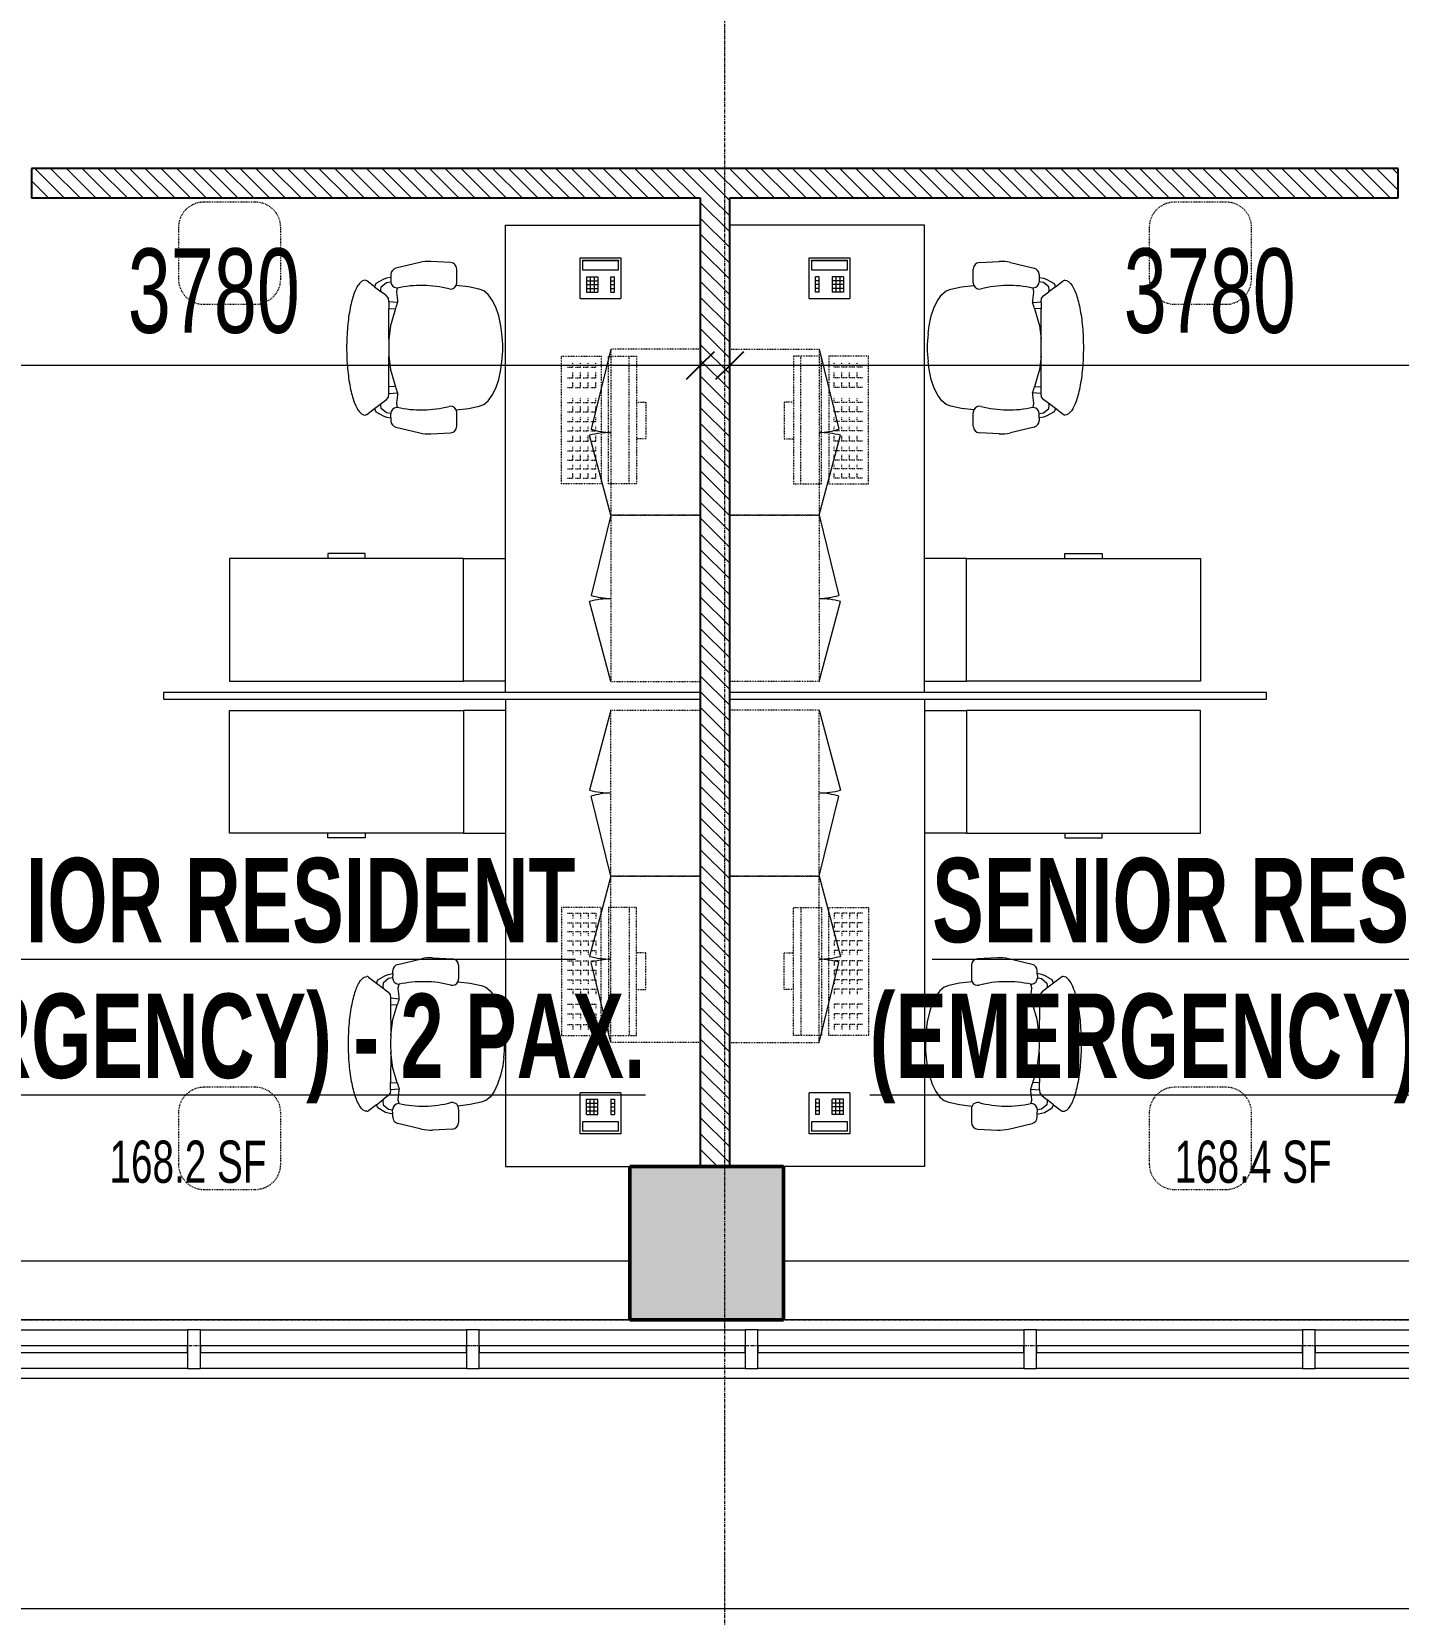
# Model space of a CAD drawing. Header units: millimetres. Extents: x -25222 to 91371, y -63339 to 20835.
# Drawn here: x -12975 to -7630, y -58541 to -52349 of the extents above; entities that cross this region are included whole.
import ezdxf

# ---------------------------------------------------------------- set-up
doc = ezdxf.new("R2010")
doc.units = ezdxf.units.MM
for name, pattern in [('Dash', [6.35, 3.175, -3.175]), ('Dash_2_', [6.35, 3.175, -3.175]), ('Grid Line', [22.225, 12.7, -3.175, 3.175, -3.175])]:
    doc.linetypes.add(name, pattern=pattern)
for name, color, linetype, lineweight in [('A-ANNO-DIMS', 211, 'Continuous', 9), ('A-ANNO-DIMS-110', 211, 'Continuous', 9), ('A-AREA-IDEN', 2, 'Continuous', 9), ('A-GLAZ-CURT', 52, 'Continuous', 5), ('A-GLAZ-CWMG', 51, 'Continuous', 5), ('A-WALL', 113, 'Continuous', 5), ('A-WALL-PATT', 111, 'Continuous', 25), ('E-COMM', 2, 'Continuous', 5), ('I-FURN', 30, 'Continuous', 5), ('Q-CASE', 31, 'Continuous', 5), ('Q-CASE-HDLN', 31, 'Dash_2_', 5), ('Q-SPCQ', 91, 'Continuous', 5), ('S-COLS', 52, 'Continuous', 5), ('S-GRID', 1, 'Continuous', 9)]:
    doc.layers.add(name, color=color, linetype=linetype, lineweight=lineweight)
doc.styles.add('Swis721 Cn BT_3', font='swissc.ttf', dxfattribs={"width": 0.8, "height": 165})
doc.styles.add('Swis721 Cn BT_9', font='swissc.ttf', dxfattribs={"width": 0.8, "height": 330})
doc.styles.add('Swis721 Cn BT_B', font='swisscb.ttf', dxfattribs={"width": 0.8, "height": 330})
doc.dimstyles.new('Diagonal_-3_mm_Swiss', dxfattribs={"dimscale": 304.8, "dimtxt": 333.106598, "dimasz": 0.360892, "dimexe": 0.360892, "dimexo": 0.541339, "dimgap": 0.072178, "dimtad": 1, "dimdec": 0, "dimzin": 0, "dimdsep": 46, "dimtxsty": 'Swis721 Cn BT_9', "dimblk1": 'OBLIQUE', "dimblk2": 'OBLIQUE', "dimsah": 1, "dimcen": 0.09, "dimdle": 0.541339, "dimazin": 0, "dimtfac": 1, "dimtdec": 4, "dimtix": 1, "dimtmove": 0, "dimatfit": 3, "dimfxl": 1, "dimtvp": 1, "dimtolj": 1, "dimtzin": 0, "dimarcsym": 2})
pattern_1 = [(315, (14219.89, -54691.457), (30.869454, 30.869454), [])]

# ---------------------------------------------------------------- blocks, each defined once
blk = doc.blocks.new('CUPBOARD_wall_mount_double_door_adj_shelves - FIJO-146 _waterproof_-3240679-4_ FOURTH FLOOR - GA PLAN')
at = {"layer": 'Q-CASE', "color": 53, "lineweight": 9}
for p, q in [((-280.3, 350), (33.1, 432.8)), ((369.7, 350), (56.6, 427.4))]:
    blk.add_line(p, q, dxfattribs=at)
for centre, radius, start, end in [((-281.6, 350), 325.4, 360, 14.73558), ((370.7, 335.9), 327.2, 163.76184, 177.53614)]:
    blk.add_arc(centre, radius, start, end, dxfattribs=at)
at = {"layer": 'Q-CASE-HDLN', "color": 53, "linetype": 'Dash', "lineweight": 9}
for p, q in [((369.7, 350), (-280.3, 350)), ((-280.3, 350), (-280.3, 0)), ((369.7, 0), (369.7, 350)), ((-280.3, 0), (369.7, 0))]:
    blk.add_line(p, q, dxfattribs=at)
blk = doc.blocks.new('HermanMiller_Seating_AE11_Aeron_WorkChair - Std Tlt Adj Arms FabPds Size A-408849-4_ FOURTH FLOOR - GA PLAN')
at = {"layer": 'I-FURN', "color": 53, "lineweight": 9}
for p, q in [((-3.8, 333), (-96.8, 310.9)), ((117.2, 333), (39.3, 337)), ((-180.3, 238.1), (-210.6, 261.4)), ((-174.6, 250.8), (-180.3, 238.1)), ((-144.5, 268.2), (-174.6, 250.8)), ((-154, 238.1), (-133.3, 255.5)), ((-133.3, 271.4), (-144.5, 268.2)), ((-116.6, 274.8), (-133.3, 271.4)), ((-133.3, 255.5), (-117, 258.1)), ((-116.6, 274.8), (-117, 258.1)), ((-116.3, 286.7), (-116.6, 274.8)), ((141.3, 254.8), (141.3, 307.6)), ((-180.3, 238.1), (-154.1, 218)), ((-155.6, 225.4), (-154, 238.1)), ((-154.1, 218), (-155.6, 225.4)), ((-135.1, 203.5), (-154.1, 218)), ((-126.2, 193.1), (-135.1, 203.5)), ((-124.7, 179.7), (-126.2, 193.1)), ((-91.7, 233.4), (-95, 219.8)), ((-95, 219.8), (-95, 216.8)), ((-95, 216.8), (-92.1, 196)), ((-92.1, 196), (-90.6, 182.7)), ((187.1, 237.6), (138.4, 243)), ((229.2, 228.4), (187.1, 237.6)), ((247.2, 222.1), (229.2, 228.4)), ((264.4, 207.9), (247.2, 222.1)), ((280.2, 186.3), (264.4, 207.9)), ((294, 158.1), (280.2, 186.3)), ((-124.7, 179.7), (-124.6, 151.4)), ((-90.6, 176.6), (-124.7, 179.7)), ((-124.6, 151.4), (-98.7, 152.9)), ((-124.1, 32.9), (-124.6, 151.4)), ((-98.7, 152.9), (-115.8, 95)), ((-90.6, 182.7), (-90.6, 176.6)), ((305.3, 124.2), (294, 158.1)), ((313.7, 86), (305.3, 124.2)), ((-117.3, 86.1), (-124.1, 32.9)), ((-115.8, 95), (-117.3, 86.1)), ((317.7, 54.1), (313.7, 86)), ((-124.6, -151.4), (-124.1, -32.9)), ((-124.1, -32.9), (-117.3, -86.1)), ((313.7, -86), (317.7, -54.1)), ((-117.3, -86.1), (-115.8, -95)), ((-115.8, -95), (-98.7, -152.9)), ((305.3, -124.2), (313.7, -86)), ((-126.2, -193.1), (-124.7, -179.7)), ((-124.7, -179.7), (-124.6, -151.4)), ((-124.7, -179.7), (-90.6, -176.6)), ((-98.7, -152.9), (-124.6, -151.4)), ((-90.6, -182.7), (-92.1, -196)), ((-90.6, -176.6), (-90.6, -182.7)), ((280.2, -186.3), (294, -158.1)), ((294, -158.1), (305.3, -124.2)), ((-210.6, -261.4), (-180.3, -238.1)), ((-180.3, -238.1), (-154.1, -218)), ((-180.3, -238.1), (-174.6, -250.8)), ((-155.6, -225.4), (-154.1, -218)), ((-154, -238.1), (-155.6, -225.4)), ((-154.1, -218), (-135.1, -203.5)), ((-133.3, -255.5), (-154, -238.1)), ((-135.1, -203.5), (-126.2, -193.1)), ((-92.1, -196), (-95, -216.8)), ((-95, -216.8), (-95, -219.8)), ((-95, -219.8), (-91.7, -233.4)), ((138.4, -243), (187.1, -237.6)), ((187.1, -237.6), (229.2, -228.4)), ((229.2, -228.4), (247.2, -222.1)), ((247.2, -222.1), (264.4, -207.9)), ((264.4, -207.9), (280.2, -186.3)), ((-174.6, -250.8), (-144.5, -268.2)), ((-144.5, -268.2), (-133.3, -271.4)), ((-117, -258.1), (-133.3, -255.5)), ((-133.3, -271.4), (-116.6, -274.8)), ((-116.6, -274.8), (-117, -258.1)), ((-116.6, -274.8), (-116.3, -286.7)), ((141.3, -307.6), (141.3, -254.8)), ((-96.8, -310.9), (-3.8, -333)), ((39.3, -337), (117.2, -333))]:
    blk.add_line(p, q, dxfattribs=at)
for centre, radius, start, end in [((-90.9, 286.2), 25.4, 103.3925, 178.69805), ((31.5, 184.8), 152.4, 87.06433, 103.3925), ((115.9, 307.6), 25.4, 0, 87.06433), ((-217.6, 252.3), 11.4, 52.48089, 89.37752), ((-91.6, 258.8), 25.4, 181.63603, 262.725), ((115.9, 254.8), 25.4, 332.48616, 360), ((-91.6, 258.8), 25.4, 262.725, 269.79801), ((2.2, -197.8), 441.3, 75.73406, 102.2737), ((116.8, 252.9), 23.8, 255.73406, 335.44217), ((456.9, -25.1), 583.5, 159.77756, 162.2357), ((698.9, 0), 823.7, 177.70903, 182.29097), ((-110.7, 0), 431.8, 352.80044, 7.19956), ((456.9, 25.1), 583.5, 197.7643, 200.22244), ((-91.6, -258.8), 25.4, 97.275, 178.36397), ((-91.6, -258.8), 25.4, 90.20199, 97.275), ((2.2, 197.8), 441.3, 257.7263, 284.26594), ((116.8, -252.9), 23.8, 24.55783, 104.26594), ((115.9, -254.8), 25.4, 360, 27.51384), ((-217.6, -252.3), 11.4, 270.62248, 307.51911), ((-90.9, -286.2), 25.4, 181.30195, 256.6075), ((115.9, -307.6), 25.4, 272.93567, 360), ((31.5, -184.8), 152.4, 256.6075, 272.93567)]:
    blk.add_arc(centre, radius, start, end, dxfattribs=at)
blk.add_open_spline([(-217.5, 263.8), (-221.3, 263.8), (-228.7, 261.6), (-239.8, 251.9), (-250.3, 236), (-259.9, 214.3), (-268.5, 187.3), (-275.9, 155.7), (-281.8, 120.2), (-287.6, 69), (-290, 13.8), (-288.8, -41.4), (-285.3, -95.3), (-276.6, -157.6), (-260.4, -216.9), (-243.5, -248.7), (-228.7, -261.6), (-221.3, -263.8), (-217.5, -263.8)], degree=3, knots=[0, 0, 0, 0, 0.05, 0.1, 0.15, 0.2, 0.25, 0.3, 0.35, 0.4, 0.5, 0.55, 0.6, 0.7, 0.8, 0.9, 0.95, 1, 1, 1, 1], dxfattribs=at)
blk = doc.blocks.new('COMPUTER_desktop - ITNE-007-373771-4_ FOURTH FLOOR - GA PLAN')
at = {"layer": 'Q-SPCQ', "color": 53, "linetype": 'Dash', "lineweight": 9}
for p, q in [((-500, 155), (0, 155)), ((-500, 0), (-500, 155)), ((-478, 131), (-478, 111)), ((-440.8, 131), (-440.8, 111)), ((-406.5, 131), (-406.5, 111)), ((-370.5, 131), (-370.5, 111)), ((-332.1, 131), (-332.1, 111)), ((-292.3, 131), (-292.3, 111)), ((-255.8, 131), (-255.8, 111)), ((-217.3, 131), (-217.3, 111)), ((-181.4, 131), (-181.4, 111)), ((-122.2, 131), (-122.2, 111)), ((-84.2, 131), (-84.2, 111)), ((-43.2, 131), (-43.2, 111)), ((0, 155), (0, 0)), ((-478, 111), (-458, 111)), ((-478, 101), (-478, 81)), ((-478, 81), (-458, 81)), ((-478, 71), (-478, 51)), ((-440.8, 111), (-420.8, 111)), ((-440.8, 101), (-440.8, 81)), ((-440.8, 81), (-420.8, 81)), ((-440.8, 71), (-440.8, 51)), ((-406.5, 111), (-386.5, 111)), ((-406.5, 101), (-406.5, 81)), ((-406.5, 81), (-386.5, 81)), ((-406.5, 71), (-406.5, 51)), ((-370.5, 111), (-350.5, 111)), ((-370.5, 101), (-370.5, 81)), ((-370.5, 81), (-350.5, 81)), ((-370.5, 71), (-370.5, 51)), ((-332.1, 111), (-312.1, 111)), ((-332.1, 101), (-332.1, 81)), ((-332.1, 81), (-312.1, 81)), ((-332.1, 71), (-332.1, 51)), ((-292.3, 111), (-272.3, 111)), ((-292.3, 101), (-292.3, 81)), ((-292.3, 81), (-272.3, 81)), ((-292.3, 71), (-292.3, 51)), ((-255.8, 111), (-235.8, 111)), ((-255.8, 101), (-255.8, 81)), ((-255.8, 81), (-235.8, 81)), ((-255.8, 71), (-255.8, 51)), ((-217.3, 111), (-197.3, 111)), ((-217.3, 101), (-217.3, 81)), ((-217.3, 81), (-197.3, 81)), ((-217.3, 71), (-217.3, 51)), ((-181.4, 111), (-161.4, 111)), ((-181.4, 101), (-181.4, 81)), ((-181.4, 81), (-161.4, 81)), ((-181.4, 71), (-181.4, 51)), ((-122.2, 111), (-102.2, 111)), ((-122.2, 101), (-122.2, 81)), ((-122.2, 81), (-102.2, 81)), ((-122.2, 71), (-122.2, 51)), ((-84.2, 111), (-64.2, 111)), ((-84.2, 101), (-84.2, 81)), ((-84.2, 81), (-64.2, 81)), ((-84.2, 71), (-84.2, 51)), ((-43.2, 111), (-23.2, 111)), ((-43.2, 101), (-43.2, 81)), ((-43.2, 81), (-23.2, 81)), ((-43.2, 71), (-43.2, 51)), ((0, 0), (-500, 0)), ((-478, 51), (-458, 51)), ((-478, 41), (-478, 21)), ((-478, 21), (-458, 21)), ((-440.8, 51), (-420.8, 51)), ((-440.8, 41), (-440.8, 21)), ((-440.8, 21), (-420.8, 21)), ((-406.5, 51), (-386.5, 51)), ((-406.5, 41), (-406.5, 21)), ((-406.5, 21), (-386.5, 21)), ((-370.5, 51), (-350.5, 51)), ((-370.5, 41), (-370.5, 21)), ((-370.5, 21), (-350.5, 21)), ((-332.1, 51), (-312.1, 51)), ((-332.1, 41), (-332.1, 21)), ((-332.1, 21), (-312.1, 21)), ((-292.3, 51), (-272.3, 51)), ((-292.3, 41), (-292.3, 21)), ((-292.3, 21), (-272.3, 21)), ((-255.8, 51), (-235.8, 51)), ((-255.8, 41), (-255.8, 21)), ((-255.8, 21), (-235.8, 21)), ((-217.3, 51), (-197.3, 51)), ((-217.3, 41), (-217.3, 21)), ((-217.3, 21), (-197.3, 21)), ((-181.4, 51), (-161.4, 51)), ((-181.4, 41), (-181.4, 21)), ((-181.4, 21), (-161.4, 21)), ((-122.2, 51), (-102.2, 51)), ((-122.2, 41), (-122.2, 21)), ((-122.2, 21), (-102.2, 21)), ((-84.2, 51), (-64.2, 51)), ((-84.2, 41), (-84.2, 21)), ((-84.2, 21), (-64.2, 21)), ((-43.2, 51), (-23.2, 51)), ((-43.2, 41), (-43.2, 21)), ((-43.2, 21), (-23.2, 21)), ((0, 0), (-500, 0)), ((-500, -138), (-500, -29)), ((-500, -29), (0, -29)), ((0, -29), (0, -138)), ((-500, -109), (0, -109)), ((0, -138), (-500, -138)), ((-323.1, -175), (-323.1, -138)), ((-179.5, -175), (-323.1, -175)), ((-179.5, -138), (-179.5, -175))]:
    blk.add_line(p, q, dxfattribs=at)
blk = doc.blocks.new('TELEPHONE_handset2 - ITNE-049-356145-4_ FOURTH FLOOR - GA PLAN')
at = {"layer": 'E-COMM', "color": 53, "lineweight": 9}
for p, q in [((-80, -80), (-80, 80)), ((-80, 80), (80, 80)), ((-70, 70), (70, 70)), ((-70, 70), (-70, 68.1)), ((70, 68.1), (-70, 68.1)), ((-70, 68.1), (-70, 33.2)), ((70, 70), (70, 68.1)), ((70, 33.2), (70, 68.1)), ((80, 80), (80, -80)), ((-70, 33.2), (70, 33.2)), ((-55, 4.7), (-10, 4.7)), ((-55, 4.7), (-55, -55.1)), ((-40, 4.7), (-40, -55.1)), ((-25, 4.7), (-25, -55.1)), ((-10, 4.7), (-10, -55.1)), ((40, 4.7), (55, 4.7)), ((40, -55.1), (40, 4.7)), ((55, -55.1), (55, 4.7)), ((-55, -10.2), (-10, -10.2)), ((-55, -25.2), (-10, -25.2)), ((-55, -40.1), (-10, -40.1)), ((-55, -55.1), (-10, -55.1)), ((40, -10.2), (55, -10.2)), ((40, -25.2), (55, -25.2)), ((40, -40.1), (55, -40.1)), ((40, -55.1), (55, -55.1)), ((-80, -80), (80, -80))]:
    blk.add_line(p, q, dxfattribs=at)
blk = doc.blocks.new('STOOL_adj_mobile - FQBS-052-373576-4_ FOURTH FLOOR - GA PLAN')
at = {"layer": 'I-FURN', "color": 53, "linetype": 'Dash', "lineweight": 9}
for p, q in [((-150, -90), (-350, -90)), ((-450, -190), (-450, -390)), ((-50, -390), (-50, -190)), ((-350, -490), (-150, -490))]:
    blk.add_line(p, q, dxfattribs=at)
for centre, start, end in [((-350, -190), 90, 180), ((-150, -190), 360, 90), ((-350, -390), 180, 270), ((-150, -390), 270, 0)]:
    blk.add_arc(centre, 100, start, end, dxfattribs=at)
blk = doc.blocks.new('Steelcase_Studio_HeightAdjustableDesk_SlimLeg - 72W-V89-4_ FOURTH FLOOR - GA PLAN')
at = {"layer": 'I-FURN', "color": 53, "lineweight": 9}
for p, q in [((0, 0), (0, 552)), ((1828.8, 0), (0, 0))]:
    blk.add_line(p, q, dxfattribs=at)
blk = doc.blocks.new('Steelcase - Currency Enhanced - Lateral File - 1H - 18_875D x 36W-V34-4_ FOURTH FLOOR - GA PLAN')
at = {"layer": 'I-FURN', "color": 53, "lineweight": 9}
for p, q in [((0, 479.4), (164.6, 479.4)), ((0, 0), (0, 479.4)), ((164.6, 0), (0, 0))]:
    blk.add_line(p, q, dxfattribs=at)
blk = doc.blocks.new('Steelcase - Currency Enhanced - Lateral File - 1H - 18_875D x 36W-V35-4_ FOURTH FLOOR - GA PLAN')
at = {"layer": 'I-FURN', "color": 53, "lineweight": 9}
for p, q in [((914.4, 0), (0, 0)), ((0, 0), (0, -479.4)), ((914.4, -479.4), (914.4, 0)), ((0, -479.4), (914.4, -479.4)), ((384.2, -479.4), (384.2, -498.6)), ((530.2, -498.6), (530.2, -479.4)), ((384.2, -498.6), (530.2, -498.6))]:
    blk.add_line(p, q, dxfattribs=at)
blk = doc.blocks.new('CUPBOARD_wall_mount_double_door_adj_shelves - FIJO-146 _waterproof_-3240680-4_ FOURTH FLOOR - GA PLAN')
at = {"layer": 'Q-CASE', "color": 53, "lineweight": 9}
for p, q in [((-280.3, -350), (33.1, -432.8)), ((369.7, -350), (56.6, -427.4))]:
    blk.add_line(p, q, dxfattribs=at)
for centre, radius, start, end in [((-281.6, -350), 325.4, 345.26442, 0), ((370.7, -335.9), 327.2, 182.46386, 196.23816)]:
    blk.add_arc(centre, radius, start, end, dxfattribs=at)
at = {"layer": 'Q-CASE-HDLN', "color": 53, "linetype": 'Dash', "lineweight": 9}
for p, q in [((-280.3, -350), (-280.3, 0)), ((-280.3, 0), (369.7, 0)), ((369.7, 0), (369.7, -350)), ((369.7, -350), (-280.3, -350))]:
    blk.add_line(p, q, dxfattribs=at)
blk = doc.blocks.new('HermanMiller_Seating_AE11_Aeron_WorkChair - Std Tlt Adj Arms FabPds Size A-438281-4_ FOURTH FLOOR - GA PLAN')
at = {"layer": 'I-FURN', "color": 53, "lineweight": 9}
for p, q in [((-96.8, 310.9), (-3.8, 333)), ((39.3, 337), (117.2, 333)), ((-210.6, 261.4), (-180.3, 238.1)), ((-180.3, 238.1), (-174.6, 250.8)), ((-174.6, 250.8), (-144.5, 268.2)), ((-133.3, 255.5), (-154, 238.1)), ((-144.5, 268.2), (-133.3, 271.4)), ((-133.3, 271.4), (-116.6, 274.8)), ((-117, 258.1), (-133.3, 255.5)), ((-116.6, 274.8), (-117, 258.1)), ((-116.6, 274.8), (-116.3, 286.7)), ((141.3, 307.6), (141.3, 254.8)), ((-180.3, 238.1), (-154.1, 218)), ((-154, 238.1), (-155.6, 225.4)), ((-155.6, 225.4), (-154.1, 218)), ((-154.1, 218), (-135.1, 203.5)), ((-135.1, 203.5), (-126.2, 193.1)), ((-126.2, 193.1), (-124.7, 179.7)), ((-95, 219.8), (-91.7, 233.4)), ((-95, 216.8), (-95, 219.8)), ((-92.1, 196), (-95, 216.8)), ((-90.6, 182.7), (-92.1, 196)), ((138.4, 243), (187.1, 237.6)), ((187.1, 237.6), (229.2, 228.4)), ((229.2, 228.4), (247.2, 222.1)), ((247.2, 222.1), (264.4, 207.9)), ((264.4, 207.9), (280.2, 186.3)), ((280.2, 186.3), (294, 158.1)), ((-124.7, 179.7), (-124.6, 151.4)), ((-124.7, 179.7), (-90.6, 176.6)), ((-98.7, 152.9), (-124.6, 151.4)), ((-124.6, 151.4), (-124.1, 32.9)), ((-115.8, 95), (-98.7, 152.9)), ((-90.6, 176.6), (-90.6, 182.7)), ((294, 158.1), (305.3, 124.2)), ((305.3, 124.2), (313.7, 86)), ((-124.1, 32.9), (-117.3, 86.1)), ((-117.3, 86.1), (-115.8, 95)), ((313.7, 86), (317.7, 54.1)), ((-124.1, -32.9), (-124.6, -151.4)), ((-117.3, -86.1), (-124.1, -32.9)), ((317.7, -54.1), (313.7, -86)), ((-115.8, -95), (-117.3, -86.1)), ((-98.7, -152.9), (-115.8, -95)), ((313.7, -86), (305.3, -124.2)), ((-124.7, -179.7), (-126.2, -193.1)), ((-124.7, -179.7), (-124.6, -151.4)), ((-90.6, -176.6), (-124.7, -179.7)), ((-124.6, -151.4), (-98.7, -152.9)), ((-92.1, -196), (-90.6, -182.7)), ((-90.6, -182.7), (-90.6, -176.6)), ((294, -158.1), (280.2, -186.3)), ((305.3, -124.2), (294, -158.1)), ((-180.3, -238.1), (-210.6, -261.4)), ((-180.3, -238.1), (-154.1, -218)), ((-174.6, -250.8), (-180.3, -238.1)), ((-154.1, -218), (-155.6, -225.4)), ((-155.6, -225.4), (-154, -238.1)), ((-135.1, -203.5), (-154.1, -218)), ((-154, -238.1), (-133.3, -255.5)), ((-126.2, -193.1), (-135.1, -203.5)), ((-95, -216.8), (-92.1, -196)), ((-95, -219.8), (-95, -216.8)), ((-91.7, -233.4), (-95, -219.8)), ((187.1, -237.6), (138.4, -243)), ((229.2, -228.4), (187.1, -237.6)), ((247.2, -222.1), (229.2, -228.4)), ((264.4, -207.9), (247.2, -222.1)), ((280.2, -186.3), (264.4, -207.9)), ((-144.5, -268.2), (-174.6, -250.8)), ((-133.3, -271.4), (-144.5, -268.2)), ((-133.3, -255.5), (-117, -258.1)), ((-116.6, -274.8), (-133.3, -271.4)), ((-116.6, -274.8), (-117, -258.1)), ((-116.3, -286.7), (-116.6, -274.8)), ((141.3, -254.8), (141.3, -307.6)), ((-3.8, -333), (-96.8, -310.9)), ((117.2, -333), (39.3, -337))]:
    blk.add_line(p, q, dxfattribs=at)
for centre, radius, start, end in [((-90.9, 286.2), 25.4, 103.3925, 178.69805), ((31.5, 184.8), 152.4, 87.06433, 103.3925), ((115.9, 307.6), 25.4, 0, 87.06433), ((-217.6, 252.3), 11.4, 52.48089, 89.37752), ((-91.6, 258.8), 25.4, 181.63603, 262.725), ((115.9, 254.8), 25.4, 332.48616, 0), ((-91.6, 258.8), 25.4, 262.725, 269.79801), ((2.2, -197.8), 441.3, 75.73406, 102.2737), ((116.8, 252.9), 23.8, 255.73406, 335.44217), ((456.9, -25.1), 583.5, 159.77756, 162.2357), ((698.9, 0), 823.7, 177.70903, 182.29097), ((-110.7, 0), 431.8, 352.80044, 7.19956), ((456.9, 25.1), 583.5, 197.7643, 200.22244), ((-91.6, -258.8), 25.4, 97.275, 178.36397), ((-91.6, -258.8), 25.4, 90.20199, 97.275), ((2.2, 197.8), 441.3, 257.7263, 284.26594), ((116.8, -252.9), 23.8, 24.55783, 104.26594), ((115.9, -254.8), 25.4, 0, 27.51384), ((-217.6, -252.3), 11.4, 270.62248, 307.51911), ((-90.9, -286.2), 25.4, 181.30195, 256.6075), ((115.9, -307.6), 25.4, 272.93567, 0), ((31.5, -184.8), 152.4, 256.6075, 272.93567)]:
    blk.add_arc(centre, radius, start, end, dxfattribs=at)
blk.add_open_spline([(-217.5, -263.8), (-221.3, -263.8), (-228.7, -261.6), (-243.5, -248.7), (-260.4, -216.9), (-276.6, -157.6), (-285.3, -95.3), (-288.8, -41.4), (-290, 13.8), (-287.6, 69), (-281.8, 120.2), (-275.9, 155.7), (-268.5, 187.3), (-259.9, 214.3), (-250.3, 236), (-239.8, 251.9), (-228.7, 261.6), (-221.3, 263.8), (-217.5, 263.8)], degree=3, knots=[-1, -1, -1, -1, -0.95, -0.9, -0.8, -0.7, -0.6, -0.55, -0.5, -0.4, -0.35, -0.3, -0.25, -0.2, -0.15, -0.1, -0.05, 0, 0, 0, 0], dxfattribs=at)
blk = doc.blocks.new('COMPUTER_desktop - ITNE-007-356155-4_ FOURTH FLOOR - GA PLAN')
at = {"layer": 'Q-SPCQ', "color": 53, "linetype": 'Dash', "lineweight": 9}
for p, q in [((-500, 138), (-500, 29)), ((0, 138), (-500, 138)), ((-323.1, 175), (-323.1, 138)), ((-179.5, 175), (-323.1, 175)), ((-179.5, 138), (-179.5, 175)), ((0, 29), (0, 138)), ((-500, 109), (0, 109)), ((-500, 29), (0, 29)), ((0, 0), (-500, 0)), ((-500, 0), (-500, -155)), ((0, 0), (-500, 0)), ((0, -155), (0, 0)), ((-478, -41), (-478, -21)), ((-478, -21), (-458, -21)), ((-478, -71), (-478, -51)), ((-478, -51), (-458, -51)), ((-440.8, -41), (-440.8, -21)), ((-440.8, -21), (-420.8, -21)), ((-440.8, -71), (-440.8, -51)), ((-440.8, -51), (-420.8, -51)), ((-406.5, -41), (-406.5, -21)), ((-406.5, -21), (-386.5, -21)), ((-406.5, -71), (-406.5, -51)), ((-406.5, -51), (-386.5, -51)), ((-370.5, -41), (-370.5, -21)), ((-370.5, -21), (-350.5, -21)), ((-370.5, -71), (-370.5, -51)), ((-370.5, -51), (-350.5, -51)), ((-332.1, -41), (-332.1, -21)), ((-332.1, -21), (-312.1, -21)), ((-332.1, -71), (-332.1, -51)), ((-332.1, -51), (-312.1, -51)), ((-292.3, -41), (-292.3, -21)), ((-292.3, -21), (-272.3, -21)), ((-292.3, -71), (-292.3, -51)), ((-292.3, -51), (-272.3, -51)), ((-255.8, -41), (-255.8, -21)), ((-255.8, -21), (-235.8, -21)), ((-255.8, -71), (-255.8, -51)), ((-255.8, -51), (-235.8, -51)), ((-217.3, -41), (-217.3, -21)), ((-217.3, -21), (-197.3, -21)), ((-217.3, -71), (-217.3, -51)), ((-217.3, -51), (-197.3, -51)), ((-181.4, -41), (-181.4, -21)), ((-181.4, -21), (-161.4, -21)), ((-181.4, -71), (-181.4, -51)), ((-181.4, -51), (-161.4, -51)), ((-122.2, -41), (-122.2, -21)), ((-122.2, -21), (-102.2, -21)), ((-122.2, -71), (-122.2, -51)), ((-122.2, -51), (-102.2, -51)), ((-84.2, -41), (-84.2, -21)), ((-84.2, -21), (-64.2, -21)), ((-84.2, -71), (-84.2, -51)), ((-84.2, -51), (-64.2, -51)), ((-43.2, -41), (-43.2, -21)), ((-43.2, -21), (-23.2, -21)), ((-43.2, -71), (-43.2, -51)), ((-43.2, -51), (-23.2, -51)), ((-478, -101), (-478, -81)), ((-478, -81), (-458, -81)), ((-478, -131), (-478, -111)), ((-478, -111), (-458, -111)), ((-440.8, -101), (-440.8, -81)), ((-440.8, -81), (-420.8, -81)), ((-440.8, -131), (-440.8, -111)), ((-440.8, -111), (-420.8, -111)), ((-406.5, -101), (-406.5, -81)), ((-406.5, -81), (-386.5, -81)), ((-406.5, -131), (-406.5, -111)), ((-406.5, -111), (-386.5, -111)), ((-370.5, -101), (-370.5, -81)), ((-370.5, -81), (-350.5, -81)), ((-370.5, -131), (-370.5, -111)), ((-370.5, -111), (-350.5, -111)), ((-332.1, -101), (-332.1, -81)), ((-332.1, -81), (-312.1, -81)), ((-332.1, -131), (-332.1, -111)), ((-332.1, -111), (-312.1, -111)), ((-292.3, -101), (-292.3, -81)), ((-292.3, -81), (-272.3, -81)), ((-292.3, -131), (-292.3, -111)), ((-292.3, -111), (-272.3, -111)), ((-255.8, -101), (-255.8, -81)), ((-255.8, -81), (-235.8, -81)), ((-255.8, -131), (-255.8, -111)), ((-255.8, -111), (-235.8, -111)), ((-217.3, -101), (-217.3, -81)), ((-217.3, -81), (-197.3, -81)), ((-217.3, -131), (-217.3, -111)), ((-217.3, -111), (-197.3, -111)), ((-181.4, -101), (-181.4, -81)), ((-181.4, -81), (-161.4, -81)), ((-181.4, -131), (-181.4, -111)), ((-181.4, -111), (-161.4, -111)), ((-122.2, -101), (-122.2, -81)), ((-122.2, -81), (-102.2, -81)), ((-122.2, -131), (-122.2, -111)), ((-122.2, -111), (-102.2, -111)), ((-84.2, -101), (-84.2, -81)), ((-84.2, -81), (-64.2, -81)), ((-84.2, -131), (-84.2, -111)), ((-84.2, -111), (-64.2, -111)), ((-43.2, -101), (-43.2, -81)), ((-43.2, -81), (-23.2, -81)), ((-43.2, -131), (-43.2, -111)), ((-43.2, -111), (-23.2, -111)), ((-500, -155), (0, -155))]:
    blk.add_line(p, q, dxfattribs=at)
blk = doc.blocks.new('TELEPHONE_handset2 - ITNE-049-373772-4_ FOURTH FLOOR - GA PLAN')
at = {"layer": 'E-COMM', "color": 53, "lineweight": 9}
for p, q in [((-80, -80), (-80, 80)), ((80, 80), (-80, 80)), ((80, 80), (80, -80)), ((-55, 55.1), (-10, 55.1)), ((-55, -4.7), (-55, 55.1)), ((-55, 40.1), (-10, 40.1)), ((-55, 25.2), (-10, 25.2)), ((-55, 10.2), (-10, 10.2)), ((-40, -4.7), (-40, 55.1)), ((-25, -4.7), (-25, 55.1)), ((-10, -4.7), (-10, 55.1)), ((40, 55.1), (55, 55.1)), ((40, 55.1), (40, -4.7)), ((40, 40.1), (55, 40.1)), ((40, 25.2), (55, 25.2)), ((40, 10.2), (55, 10.2)), ((55, 55.1), (55, -4.7)), ((-70, -33.2), (-70, -68.1)), ((70, -33.2), (-70, -33.2)), ((-55, -4.7), (-10, -4.7)), ((40, -4.7), (55, -4.7)), ((70, -68.1), (70, -33.2)), ((80, -80), (-80, -80)), ((-70, -68.1), (70, -68.1)), ((-70, -68.1), (-70, -70)), ((70, -70), (-70, -70)), ((70, -68.1), (70, -70))]:
    blk.add_line(p, q, dxfattribs=at)
blk = doc.blocks.new('STOOL_adj_mobile - FQBS-052-356158-4_ FOURTH FLOOR - GA PLAN')
at = {"layer": 'I-FURN', "color": 53, "linetype": 'Dash', "lineweight": 9}
for p, q in [((-150, 490), (-350, 490)), ((-450, 390), (-450, 190)), ((-50, 190), (-50, 390)), ((-350, 90), (-150, 90))]:
    blk.add_line(p, q, dxfattribs=at)
for centre, start, end in [((-350, 390), 90, 180), ((-150, 390), 360, 90), ((-350, 190), 180, 270), ((-150, 190), 270, 360)]:
    blk.add_arc(centre, 100, start, end, dxfattribs=at)
blk = doc.blocks.new('Steelcase_Studio_HeightAdjustableDesk_SlimLeg - 72W-V87-4_ FOURTH FLOOR - GA PLAN')
at = {"layer": 'I-FURN', "color": 53, "lineweight": 9}
for p, q in [((1828.8, 0), (0, 0)), ((0, 0), (0, -762))]:
    blk.add_line(p, q, dxfattribs=at)
blk = doc.blocks.new('Steelcase - Currency Enhanced - Lateral File - 1H - 18_875D x 36W-1866441-4_ FOURTH FLOOR - GA PLAN')
at = {"layer": 'I-FURN', "color": 53, "lineweight": 9}
for p, q in [((164.6, 0), (0, 0)), ((0, 0), (0, -479.4)), ((0, -479.4), (164.6, -479.4))]:
    blk.add_line(p, q, dxfattribs=at)
blk = doc.blocks.new('Steelcase - Currency Enhanced - Lateral File - 1H - 18_875D x 36W-1866442-4_ FOURTH FLOOR - GA PLAN')
at = {"layer": 'I-FURN', "color": 53, "lineweight": 9}
for p, q in [((384.2, 498.6), (530.2, 498.6)), ((384.2, 479.4), (384.2, 498.6)), ((530.2, 498.6), (530.2, 479.4)), ((0, 479.4), (914.4, 479.4)), ((0, 0), (0, 479.4)), ((914.4, 479.4), (914.4, 0)), ((914.4, 0), (0, 0))]:
    blk.add_line(p, q, dxfattribs=at)
blk = doc.blocks.new('System Panel - Glazed-2780856-4_ FOURTH FLOOR - GA PLAN')
at = {"layer": 'A-GLAZ-CURT', "color": 10, "lineweight": 9}
for p, q in [((1050, 44.45), (-1050, 44.45)), ((-1050, 44.45), (-1050, 19.05)), ((-1050, 19.05), (1050, 19.05)), ((1050, 19.05), (1050, 44.45))]:
    blk.add_line(p, q, dxfattribs=at)
blk = doc.blocks.new('Steelcase_Studio_HeightAdjustableDesk_SlimLeg - 72W-V90-4_ FOURTH FLOOR - GA PLAN')
at = {"layer": 'I-FURN', "color": 53, "lineweight": 9}
for p, q in [((1828.8, 0), (0, 0)), ((0, 0), (0, -487))]:
    blk.add_line(p, q, dxfattribs=at)
blk = doc.blocks.new('Steelcase_Studio_HeightAdjustableDesk_SlimLeg - 72W-V86-4_ FOURTH FLOOR - GA PLAN')
at = {"layer": 'I-FURN', "color": 53, "lineweight": 9}
for p, q in [((0, 0), (0, 762)), ((1828.8, 0), (0, 0))]:
    blk.add_line(p, q, dxfattribs=at)
blk = doc.blocks.new('System Panel - Glazed-2781100-4_ FOURTH FLOOR - GA PLAN')
at = {"layer": 'A-GLAZ-CURT', "color": 10, "lineweight": 9}
for p, q in [((1050, -19.05), (-1050, -19.05)), ((-1050, -19.05), (-1050, -44.45)), ((-1050, -44.45), (1050, -44.45)), ((1050, -44.45), (1050, -19.05))]:
    blk.add_line(p, q, dxfattribs=at)
blk = doc.blocks.new('MM-HOSPITAL A_B BLOCK 2022_05_19_Interiors_rvt-1-4_ FOURTH FLOOR - GA PLAN')
at = {"color": 53, "lineweight": 9}
for name, p, rotation in [('STOOL_adj_mobile - FQBS-052-373576-4_ FOURTH FLOOR - GA PLAN', (-12450.9, -53505.5), 180), ('Steelcase_Studio_HeightAdjustableDesk_SlimLeg - 72W-V86-4_ FOURTH FLOOR - GA PLAN', (-11121.9, -53105.7), 270.0000000000001), ('Steelcase_Studio_HeightAdjustableDesk_SlimLeg - 72W-V87-4_ FOURTH FLOOR - GA PLAN', (-9482.9, -53105.7), 270.0000000000002), ('TELEPHONE_handset2 - ITNE-049-373772-4_ FOURTH FLOOR - GA PLAN', (-9854.5, -53313.3), 180), ('HermanMiller_Seating_AE11_Aeron_WorkChair - Std Tlt Adj Arms FabPds Size A-438281-4_ FOURTH FLOOR - GA PLAN', (-9151.1, -53585.2), 180), ('COMPUTER_desktop - ITNE-007-373771-4_ FOURTH FLOOR - GA PLAN', (-10747.6, -53618.4), 89.99999999999932), ('CUPBOARD_wall_mount_double_door_adj_shelves - FIJO-146 _waterproof_-3240679-4_ FOURTH FLOOR - GA PLAN', (-10359.9, -53960.9), 90.00000000000064), ('CUPBOARD_wall_mount_double_door_adj_shelves - FIJO-146 _waterproof_-3240680-4_ FOURTH FLOOR - GA PLAN', (-10244.9, -53960.9), 89.99999999999973), ('COMPUTER_desktop - ITNE-007-356155-4_ FOURTH FLOOR - GA PLAN', (-9857.1, -53618.4), 90.0000000000011), ('CUPBOARD_wall_mount_double_door_adj_shelves - FIJO-146 _waterproof_-3240679-4_ FOURTH FLOOR - GA PLAN', (-10359.9, -54610.9), 90.00000000000064), ('CUPBOARD_wall_mount_double_door_adj_shelves - FIJO-146 _waterproof_-3240680-4_ FOURTH FLOOR - GA PLAN', (-10244.9, -54610.9), 89.99999999999973), ('Steelcase - Currency Enhanced - Lateral File - 1H - 18_875D x 36W-V35-4_ FOURTH FLOOR - GA PLAN', (-11286.5, -54889.5), 180), ('Steelcase - Currency Enhanced - Lateral File - 1H - 18_875D x 36W-1866441-4_ FOURTH FLOOR - GA PLAN', (-9318.3, -54889.5), 180), ('System Panel - Glazed-2781100-4_ FOURTH FLOOR - GA PLAN', (-11409.9, -54979), 180), ('Steelcase_Studio_HeightAdjustableDesk_SlimLeg - 72W-V90-4_ FOURTH FLOOR - GA PLAN', (-11121.9, -56788.7), 89.99999999999899), ('Steelcase_Studio_HeightAdjustableDesk_SlimLeg - 72W-V89-4_ FOURTH FLOOR - GA PLAN', (-9482.9, -56788.7), 90.00000000000138), ('Steelcase - Currency Enhanced - Lateral File - 1H - 18_875D x 36W-1866442-4_ FOURTH FLOOR - GA PLAN', (-11286.5, -55004.9), 180), ('CUPBOARD_wall_mount_double_door_adj_shelves - FIJO-146 _waterproof_-3240680-4_ FOURTH FLOOR - GA PLAN', (-10359.9, -55283.6), 269.9999999999985), ('CUPBOARD_wall_mount_double_door_adj_shelves - FIJO-146 _waterproof_-3240679-4_ FOURTH FLOOR - GA PLAN', (-10244.9, -55283.6), 270.0000000000019), ('Steelcase - Currency Enhanced - Lateral File - 1H - 18_875D x 36W-V34-4_ FOURTH FLOOR - GA PLAN', (-9318.3, -55004.9), 180), ('CUPBOARD_wall_mount_double_door_adj_shelves - FIJO-146 _waterproof_-3240680-4_ FOURTH FLOOR - GA PLAN', (-10359.9, -55933.6), 269.9999999999985), ('CUPBOARD_wall_mount_double_door_adj_shelves - FIJO-146 _waterproof_-3240679-4_ FOURTH FLOOR - GA PLAN', (-10244.9, -55933.6), 270.0000000000019), ('COMPUTER_desktop - ITNE-007-356155-4_ FOURTH FLOOR - GA PLAN', (-10747.6, -56276.1), 269.9999999999998), ('COMPUTER_desktop - ITNE-007-373771-4_ FOURTH FLOOR - GA PLAN', (-9857.1, -56276.1), 270.0000000000006), ('HermanMiller_Seating_AE11_Aeron_WorkChair - Std Tlt Adj Arms FabPds Size A-408849-4_ FOURTH FLOOR - GA PLAN', (-9158.4, -56309.3), 180), ('STOOL_adj_mobile - FQBS-052-356158-4_ FOURTH FLOOR - GA PLAN', (-12450.9, -56389), 180), ('TELEPHONE_handset2 - ITNE-049-356145-4_ FOURTH FLOOR - GA PLAN', (-9854.5, -56581.2), 180)]:
    blk.add_blockref(name, p, dxfattribs=dict(at, rotation=rotation))
for name, p in [('STOOL_adj_mobile - FQBS-052-356158-4_ FOURTH FLOOR - GA PLAN', (-8153.9, -53505.5)), ('HermanMiller_Seating_AE11_Aeron_WorkChair - Std Tlt Adj Arms FabPds Size A-408849-4_ FOURTH FLOOR - GA PLAN', (-11453.6, -53585.2)), ('TELEPHONE_handset2 - ITNE-049-356145-4_ FOURTH FLOOR - GA PLAN', (-10750.3, -53313.3)), ('Steelcase - Currency Enhanced - Lateral File - 1H - 18_875D x 36W-V34-4_ FOURTH FLOOR - GA PLAN', (-11286.5, -54889.5)), ('Steelcase - Currency Enhanced - Lateral File - 1H - 18_875D x 36W-1866442-4_ FOURTH FLOOR - GA PLAN', (-9318.3, -54889.5)), ('System Panel - Glazed-2780856-4_ FOURTH FLOOR - GA PLAN', (-9194.9, -54979)), ('Steelcase - Currency Enhanced - Lateral File - 1H - 18_875D x 36W-1866441-4_ FOURTH FLOOR - GA PLAN', (-11286.5, -55004.9)), ('Steelcase - Currency Enhanced - Lateral File - 1H - 18_875D x 36W-V35-4_ FOURTH FLOOR - GA PLAN', (-9318.3, -55004.9)), ('HermanMiller_Seating_AE11_Aeron_WorkChair - Std Tlt Adj Arms FabPds Size A-438281-4_ FOURTH FLOOR - GA PLAN', (-11446.4, -56309.3)), ('TELEPHONE_handset2 - ITNE-049-373772-4_ FOURTH FLOOR - GA PLAN', (-10750.3, -56581.2)), ('STOOL_adj_mobile - FQBS-052-373576-4_ FOURTH FLOOR - GA PLAN', (-8153.9, -56389))]:
    blk.add_blockref(name, p, dxfattribs=at)
blk = doc.blocks.new('System Panel - Glazed-11328794-4_ FOURTH FLOOR - GA PLAN')
at = {"layer": 'A-GLAZ-CURT'}
for p, q in [((520, 12.5), (-520, 12.5)), ((-520, 12.5), (-520, -12.5)), ((520, -12.5), (520, 12.5)), ((-520, -12.5), (520, -12.5))]:
    blk.add_line(p, q, dxfattribs=at)
blk = doc.blocks.new('Rectangular Mullion - 50 x 150mm-9824124-4_ FOURTH FLOOR - GA PLAN')
at = {"layer": 'A-GLAZ-CWMG'}
for p, q in [((7707.6, 14801.3), (8747.6, 14801.3)), ((7707.6, 14651.3), (8747.6, 14651.3))]:
    blk.add_line(p, q, dxfattribs=at)
blk = doc.blocks.new('Rectangular Mullion - 50 x 150mm-11328792-4_ FOURTH FLOOR - GA PLAN')
at = {"layer": 'A-GLAZ-CWMG'}
for p, q in [((-25, 75), (25, 75)), ((-25, -75), (-25, 75)), ((25, 75), (25, -75)), ((25, -75), (-25, -75))]:
    blk.add_line(p, q, dxfattribs=at)
blk = doc.blocks.new('Walls 6 - Walls 4-13981514-4_ FOURTH FLOOR - GA PLAN')
at = {"layer": 'A-WALL'}
for p, q in [((58518.7, -16564.9), (58518.7, 13205.1)), ((57618.7, 12705.1), (57618.7, -16064.9))]:
    blk.add_line(p, q, dxfattribs=at)
blk = doc.blocks.new('DIMBLOCK131-4_ FOURTH FLOOR - GA PLAN')
at = {"layer": 'A-ANNO-DIMS-110', "transparency": 16777216}
for p, q in [((-14139.9, -53567.6), (-14139.9, -53764.8)), ((-14139.9, -53654.8), (-14139.9, -53567.6)), ((-10359.9, -53567.6), (-10359.9, -53764.8)), ((-10359.9, -53654.8), (-10359.9, -53567.6)), ((-10194.9, -53654.8), (-14304.9, -53654.8))]:
    blk.add_line(p, q, dxfattribs=at)
at = {"layer": 'A-ANNO-DIMS-110', "lineweight": 25, "transparency": 16777216}
for p, q in [((-14139.9, -53654.8), (-14084.9, -53599.8)), ((-10359.9, -53654.8), (-10304.9, -53599.8)), ((-14139.9, -53654.8), (-14194.9, -53709.8)), ((-10359.9, -53654.8), (-10414.9, -53709.8))]:
    blk.add_line(p, q, dxfattribs=at)
at = {"layer": 'A-ANNO-DIMS-110', "color": 0, "transparency": 16777216, "insert": (-12598.8, -53197.1), "char_height": 330, "width": 837.525, "attachment_point": 1, "line_spacing_factor": 0.961347, "style": 'Swis721 Cn BT_9'}
blk.add_mtext('3780', dxfattribs=at)
blk = doc.blocks.new('_Oblique')
at = {"color": 0, "linetype": 'ByBlock', "lineweight": -2}
blk.add_line((-0.5, -0.5), (0.5, 0.5), dxfattribs=at)
blk = doc.blocks.new('DIMBLOCK132-4_ FOURTH FLOOR - GA PLAN')
at = {"layer": 'A-ANNO-DIMS-110', "transparency": 16777216}
for p, q in [((-10244.9, -53567.6), (-10244.9, -53764.8)), ((-10244.9, -53654.8), (-10244.9, -53567.6)), ((-6464.9, -53567.6), (-6464.9, -53764.8)), ((-6464.9, -53654.8), (-6464.9, -53567.6)), ((-6299.9, -53654.8), (-10409.9, -53654.8))]:
    blk.add_line(p, q, dxfattribs=at)
at = {"layer": 'A-ANNO-DIMS-110', "lineweight": 25, "transparency": 16777216}
for p, q in [((-10244.9, -53654.8), (-10189.9, -53599.8)), ((-6464.9, -53654.8), (-6409.9, -53599.8)), ((-10244.9, -53654.8), (-10299.9, -53709.8)), ((-6464.9, -53654.8), (-6519.9, -53709.8))]:
    blk.add_line(p, q, dxfattribs=at)
at = {"layer": 'A-ANNO-DIMS-110', "color": 0, "transparency": 16777216, "insert": (-8703.8, -53197.1), "char_height": 330, "width": 837.525, "attachment_point": 1, "line_spacing_factor": 0.961347, "style": 'Swis721 Cn BT_9'}
blk.add_mtext('3780', dxfattribs=at)

msp = doc.modelspace()

# ---------------------------------------------------------------- hatches: boundary and pattern name
at = {"layer": 'A-WALL-PATT', "lineweight": 5}
h = msp.add_hatch(dxfattribs=at)
h.set_pattern_fill('FP_1', color=9, style=0, pattern_type=2)
h.set_pattern_definition(pattern_1)
h.paths.add_polyline_path([(1135.1, -52998.7), (1480.1, -52998.7), (1480.1, -52883.7), (1135.1, -52883.7)], flags=0)
h.paths.add_polyline_path([(4100.7, -52998.7), (6035.1, -52998.7), (6034.6, -52883.7), (2530.1, -52883.7), (2530.1, -52998.7)], flags=0)
h.paths.add_polyline_path([(-16001.8, -52998.7), (-15419.9, -52998.7), (-15419.9, -52883.7), (-18034.9, -52883.7), (-18034.9, -52998.7), (-16460.9, -52998.7)], flags=0)
h.paths.add_polyline_path([(-14254.9, -52998.7), (-14024.9, -52998.7), (-14024.9, -52883.7), (-14369.9, -52883.7), (-14369.9, -52998.7)], flags=0)
h.paths.add_polyline_path([(-12974.9, -52998.7), (-7629.9, -52998.7), (-7629.9, -52883.7), (-12974.9, -52883.7)], flags=0)
h.paths.add_polyline_path([(-6234.9, -52998.7), (-6234.9, -52883.7), (-6579.9, -52883.7), (-6579.9, -52998.7), (-6349.9, -52998.7)], flags=0)
h.paths.add_polyline_path([(-392.7, -52998.7), (85.1, -52998.7), (85.1, -52883.7), (-5184.9, -52883.7), (-5184.9, -52998.7), (-851.8, -52998.7)], flags=0)
h = msp.add_hatch(dxfattribs=at)
h.set_pattern_fill('FP_1', color=9, style=0, pattern_type=2)
h.set_pattern_definition(pattern_1)
h.paths.add_polyline_path([(-10244.9, -56788.7), (-10244.9, -52998.7), (-10359.9, -52998.7), (-10359.9, -56788.7)], flags=0)
at = {"layer": 'S-COLS'}
msp.add_hatch(color=8, dxfattribs=at).paths.add_polyline_path([(-10492.7, -57388.7), (-10034.9, -57388.7), (-10034.9, -56788.7), (-10634.9, -56788.7), (-10634.9, -57388.7)], flags=0)

# ---------------------------------------------------------------- linework, layer by layer
at = {"layer": 'A-WALL', "lineweight": 25}
for p, q in [((-7629.9, -52883.7), (-12974.9, -52883.7)), ((-12974.9, -52883.7), (-12974.9, -52998.7)), ((-7629.9, -52998.7), (-7629.9, -52883.7)), ((-12974.9, -52998.7), (-10359.9, -52998.7)), ((-10359.9, -52998.7), (-10359.9, -56788.7)), ((-10244.9, -52998.7), (-7629.9, -52998.7)), ((-10244.9, -56788.7), (-10244.9, -52998.7)), ((-10359.9, -56788.7), (-10244.9, -56788.7))]:
    msp.add_line(p, q, dxfattribs=at)
at = {"layer": 'A-WALL'}
for p, q in [((-14139.9, -57158.7), (-10634.9, -57158.7)), ((-10034.9, -57158.7), (-6464.9, -57158.7)), ((-10634.9, -57388.7), (-16064.9, -57388.7)), ((-2564.9, -57388.7), (-10034.9, -57388.7))]:
    msp.add_line(p, q, dxfattribs=at)
at = {"layer": 'S-COLS', "color": 250, "lineweight": 50}
for p, q in [((-10034.9, -56788.7), (-10634.9, -56788.7)), ((-10634.9, -56788.7), (-10634.9, -57388.7)), ((-10034.9, -57388.7), (-10034.9, -56788.7)), ((-10634.9, -57388.7), (-10034.9, -57388.7))]:
    msp.add_line(p, q, dxfattribs=at)
at = {"layer": 'S-GRID', "linetype": 'Grid Line'}
for p, q in [((-10264.9, 20089.7), (-10264.9, -62440.6)), ((-24562.2, -57388.7), (90711.2, -57388.7)), ((-24562.2, -57488.7), (90711.2, -57488.7))]:
    msp.add_line(p, q, dxfattribs=at)

# ---------------------------------------------------------------- block references
at = {"lineweight": 5}
msp.add_blockref('MM-HOSPITAL A_B BLOCK 2022_05_19_Interiors_rvt-1-4_ FOURTH FLOOR - GA PLAN', (0, 0), dxfattribs=at)
at = {"layer": 'A-GLAZ-CURT'}
for p in [(-12884.9, -57503.7), (-11794.9, -57503.7), (-10704.9, -57503.7), (-9614.9, -57503.7), (-8524.9, -57503.7), (-7434.9, -57503.7)]:
    msp.add_blockref('System Panel - Glazed-11328794-4_ FOURTH FLOOR - GA PLAN', p, dxfattribs=at)
at = {"layer": 'A-GLAZ-CWMG', "rotation": 180}
for p in [(-4657.3, -42777.5), (-3567.3, -42777.5), (-2477.3, -42777.5), (-1387.3, -42777.5), (-297.3, -42777.5), (792.7, -42777.5)]:
    msp.add_blockref('Rectangular Mullion - 50 x 150mm-9824124-4_ FOURTH FLOOR - GA PLAN', p, dxfattribs=at)
at = {"layer": 'A-GLAZ-CWMG', "extrusion": (0, 0, -1), "rotation": 180}
for p in [(12339.9, -57503.7), (11249.9, -57503.7), (10159.9, -57503.7), (9069.9, -57503.7), (7979.9, -57503.7)]:
    msp.add_blockref('Rectangular Mullion - 50 x 150mm-11328792-4_ FOURTH FLOOR - GA PLAN', p, dxfattribs=at)
at = {"layer": 'A-WALL', "rotation": 270.0000000000001}
msp.add_blockref('Walls 6 - Walls 4-13981514-4_ FOURTH FLOOR - GA PLAN', (0, 0), dxfattribs=at)

# ---------------------------------------------------------------- texts
at = {"layer": 'A-AREA-IDEN', "attachment_point": 1}
for s, insert, char_height, width, style in [('\\LSENIOR RESIDENT', (-13619.2, -55581.6), 330, 3146.463, 'Swis721 Cn BT_B'), ('\\LSENIOR RESIDENT', (-9453, -55581.6), 330, 3146.463, 'Swis721 Cn BT_B'), ('\\L(EMERGENCY) - 2 PAX.', (-13951, -56112.8), 330, 3950.716, 'Swis721 Cn BT_B'), ('\\L(EMERGENCY)-2 PAX.', (-9697.4, -56112.8), 330, 3739.07, 'Swis721 Cn BT_B'), ('168.2 SF', (-12670.5, -56687.7), 165, 698.43, 'Swis721 Cn BT_3'), ('168.4 SF', (-8504.6, -56687.7), 165, 698.43, 'Swis721 Cn BT_3')]:
    msp.add_mtext(s, dxfattribs=dict(at, insert=insert, char_height=char_height, width=width, style=style))

# ---------------------------------------------------------------- dimensions: what is measured, and where the dimension line sits
at = {"layer": 'A-ANNO-DIMS'}
for base, p1, p2, picture, middle in [((-14139.9, -53654.8), (-10359.9, -53732.6), (-14139.9, -53732.6), 'DIMBLOCK131-4_ FOURTH FLOOR - GA PLAN', (-12249.9, -53463.4)), ((-10244.9, -53654.8), (-6464.9, -53732.6), (-10244.9, -53732.6), 'DIMBLOCK132-4_ FOURTH FLOOR - GA PLAN', (-8354.9, -53463.4))]:
    dim = msp.add_linear_dim(base=base, p1=p1, p2=p2, dimstyle='Diagonal_-3_mm_Swiss', override={"dimpost": '<>', "dimfxl": 3780}, dxfattribs=at)
    dim.commit()
    dim.dimension.update_dxf_attribs({"geometry": picture, "text_midpoint": middle})

doc.saveas('drawing.dxf')
